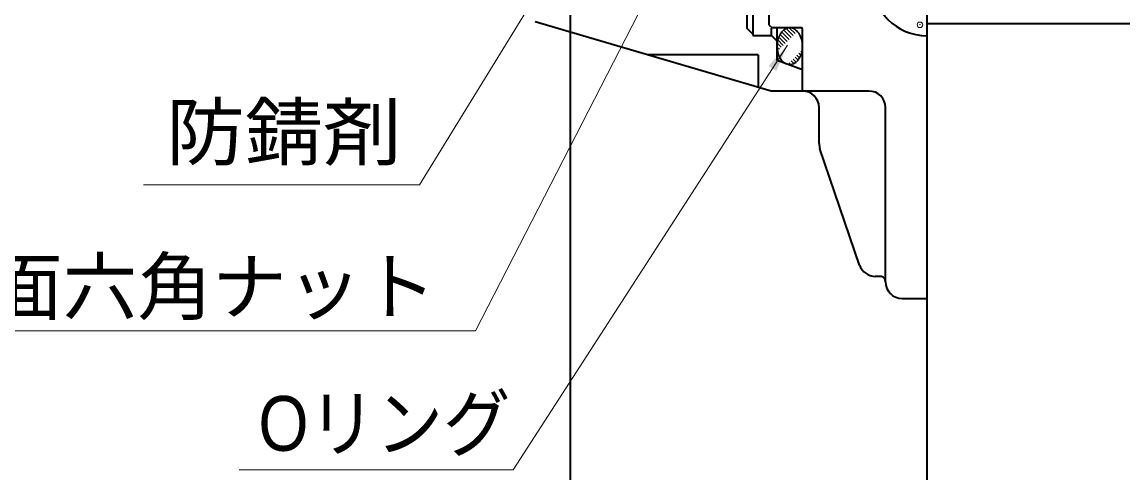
# Model space of a CAD drawing. Units: millimetres at full size, sheet at 1:2; details may follow other scales. Extents: x 1934 to 3616, y 931 to 2119.
# Drawn here: x 2087.2 to 2286.1, y 1675.3 to 1756.8 of the extents above; entities that cross this region are included whole.
import ezdxf
from ezdxf.enums import TextEntityAlignment as Align

# ---------------------------------------------------------------- set-up
doc = ezdxf.new("R2010")
doc.units = ezdxf.units.MM
doc.header["$LTSCALE"] = 2
doc.header["$PDMODE"] = 32
doc.header["$PDSIZE"] = 1
doc.linetypes.add('CHAIN_DOUBLE_DASH', pattern=[23.5, 12, -1.5, 3.5, -1.5, 3.5, -1.5])
for name, color, linetype, lineweight in [('1外形線', 7, 'Continuous', 35), ('2細い実線', 3, 'Continuous', 20), ('5想像線', 6, 'CHAIN_DOUBLE_DASH', 13), ('6寸法線', 4, 'Continuous', 13)]:
    doc.layers.add(name, color=color, linetype=linetype, lineweight=lineweight)
doc.styles.add('ＭＳ Ｐゴシック', font='')
doc.styles.get('ＭＳ Ｐゴシック').set_extended_font_data('MS PGothic')

# ---------------------------------------------------------------- blocks, each defined once
blk = doc.blocks.new('filled_arrow')
at = {"color": 0, "linetype": 'Continuous', "lineweight": -2}
blk.add_solid([(7.5, 1.25), (0, 0), (7.5, -1.25)], dxfattribs=at)

msp = doc.modelspace()

# ---------------------------------------------------------------- hatches: boundary and pattern name
at = {"layer": '5想像線'}
h = msp.add_hatch(dxfattribs=at)
h.set_pattern_fill('USER', color=256, style=0, pattern_type=2)
h.set_pattern_definition([(135, (2320.862, 2342.345), (-0.35355, -0.35355), [24, -3, 7, -3, 7, -3])])
edge = h.paths.add_edge_path()
edge.add_ellipse((2225.872, 1752.474), major_axis=(-0.024, -3.328), ratio=0.6852959, start_angle=4.4259, end_angle=-4.03037, ccw=False)
edge.add_line((2226.103, 1749.166), (2225.614, 1749.166))

# ---------------------------------------------------------------- linework, layer by layer
at = {"layer": '1外形線'}
for p, q in [((2186.225, 1779.127), (2186.225, 1656.586)), ((2218.193, 1755.638), (2218.193, 1758.888)), ((2219.193, 1758.888), (2219.193, 1754.388)), ((2222.172, 1756.265), (2222.172, 1758.865)), ((2250.667, 1667.582), (2250.67, 1759.485)), ((2222.484, 1744.365), (2179.866, 1756.847)), ((2222.172, 1756.265), (2222.672, 1755.765)), ((2447.82, 1756.479), (2250.669, 1756.485)), ((2219.193, 1754.638), (2218.193, 1755.638)), ((2219.193, 1754.388), (2222.593, 1754.388)), ((2222.593, 1754.388), (2222.593, 1755.721)), ((2223.593, 1753.388), (2222.593, 1754.388)), ((2227.972, 1755.765), (2222.672, 1755.765)), ((2223.593, 1749.888), (2223.593, 1755.638)), ((2228.172, 1744.365), (2228.172, 1755.565)), ((2220.193, 1750.888), (2200.212, 1750.888)), ((2220.193, 1750.888), (2220.193, 1745.035)), ((2228.193, 1748.214), (2223.593, 1749.888)), ((2228.172, 1744.365), (2222.484, 1744.365)), ((2240.172, 1744.365), (2228.172, 1744.365)), ((2231.172, 1734.862), (2231.172, 1741.365)), ((2243.172, 1709.865), (2243.172, 1741.365)), ((2238.48, 1712.899), (2231.332, 1733.895)), ((2242.172, 1710.869), (2241.32, 1710.865)), ((2246.172, 1706.865), (2250.672, 1706.865))]:
    msp.add_line(p, q, dxfattribs=at)
for centre, radius, start, end in [((2250.672, 1764.365), 10, 180, 270), ((2227.972, 1755.565), 0.2, 0, 90), ((2228.172, 1741.365), 3, 0, 90), ((2240.172, 1741.365), 3, 0, 90), ((2234.172, 1734.862), 3, 180, 198.79989), ((2241.32, 1713.865), 3, 198.79989, 270.48981), ((2242.172, 1709.869), 1, 0, 90.48981), ((2246.172, 1709.865), 3, 180, 270)]:
    msp.add_arc(centre, radius, start, end, dxfattribs=at)
at = {"layer": '2細い実線'}
msp.add_point((2249.387, 1756.332), dxfattribs=at)
at = {"layer": '5想像線', "lineweight": 30}
msp.add_ellipse((2225.872, 1752.474), major_axis=(-0.024, -3.328), ratio=0.685296, dxfattribs=at)
at = {"layer": '6寸法線'}
for points in [[(2205.349, 1771.658), (2203.066, 1767.21), (2169.079, 1700.998), (2024.348, 1700.998)], [(2182.672, 1766.017), (2180.055, 1761.756), (2158.968, 1727.42), (2109.153, 1727.42)], [(2225.452, 1752.647), (2222.741, 1748.446), (2175.935, 1675.92), (2126.407, 1675.92)]]:
    msp.add_lwpolyline(points, dxfattribs=at)

# ---------------------------------------------------------------- block references
at = {"layer": '6寸法線', "xscale": 0.667, "yscale": 0.667, "rotation": 237.2}
msp.add_blockref('filled_arrow', (2225.452, 1752.647), dxfattribs=at)

# ---------------------------------------------------------------- texts
at = {"layer": '6寸法線', "style": 'ＭＳ Ｐゴシック'}
for s, width, p in [('防錆剤', 1.05, (2113.221, 1729.023)), ('Oリング', 0.9, (2129.882, 1676.378))]:
    msp.add_text(s, height=9.897, dxfattribs=dict(at, width=width)).set_placement(p, align=Align.BOTTOM_LEFT)
msp.add_text('2.SP29球面六角ナット', height=9.897, dxfattribs=at).set_placement((2025.081, 1701.114), align=Align.BOTTOM_LEFT)

doc.saveas('drawing.dxf')
